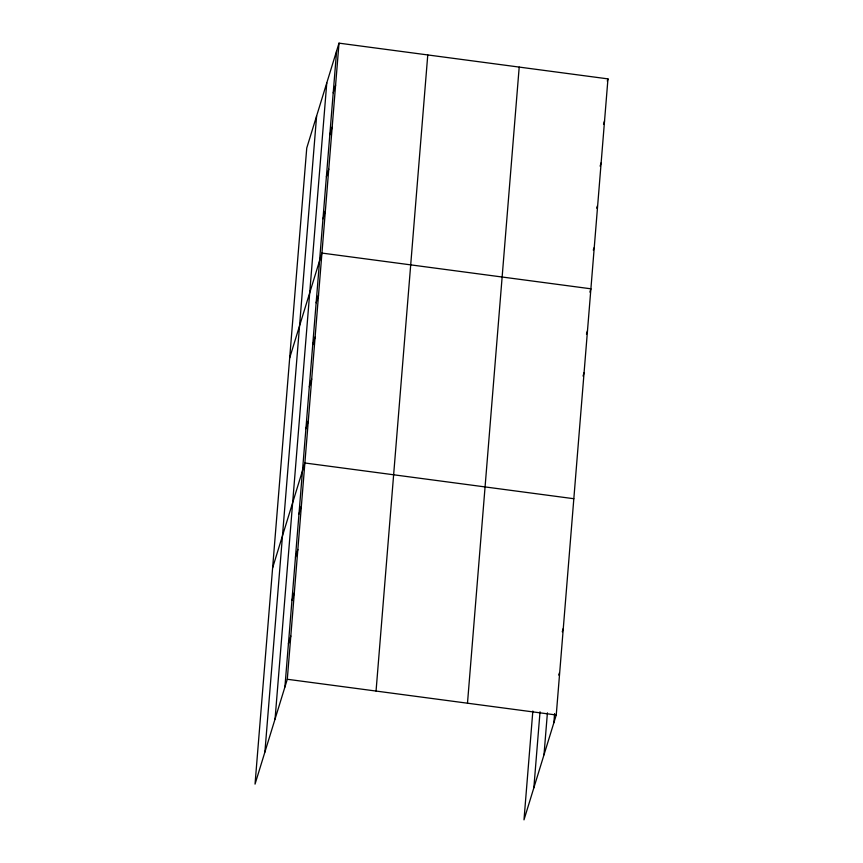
<?xml version="1.0" encoding="UTF-8"?>
<svg xmlns="http://www.w3.org/2000/svg" width="863" height="863" viewBox="0 0 863 863"><rect width="100%" height="100%" fill="white"/><g stroke="black" fill="none" stroke-linecap="round" stroke-linejoin="round"><path stroke-width="1.29" d="M264.898 752.072L316.613 115.955M275.06 719.062L326.775 82.934M284.909 687.013L336.624 50.895M339.008 43.15L306.753 148.005L255.038 784.122L287.293 679.267L339.008 43.15L607.962 78.878L556.247 714.995L523.992 819.85L532.838 711.058M376.052 691.058L427.768 54.941M467.487 703.205L519.202 67.087M533.852 787.8L540.033 711.781M544.003 754.791L547.412 712.838M553.863 722.741L554.607 713.561M333.215 92.88L335.599 85.135M329.806 134.865L332.179 127.12M326.387 176.839L328.771 169.105M322.978 218.824L325.362 211.09M289.688 357.918L321.942 253.075L590.896 288.803L589.871 292.115M316.149 302.794L318.533 295.049M312.74 344.779L315.114 337.034M309.321 386.764L311.705 379.019M305.912 428.749L308.296 421.004M272.622 567.843L304.876 462.989L573.83 498.717M298.976 513.992L301.36 506.247M295.459 557.239L297.843 549.504M291.942 600.497L294.326 592.762M288.425 643.755L290.809 636.009M607.282 81.09L607.962 78.878M603.528 124.186L604.553 120.863M600.119 166.16L601.133 162.848M596.7 208.145L597.379 205.933M593.291 250.13L593.971 247.918M586.462 334.1L587.487 330.777M583.043 376.085L584.068 372.762M562.255 631.802L563.28 628.491M558.739 675.06L559.418 672.849M287.293 679.267L556.247 714.995"/></g></svg>
